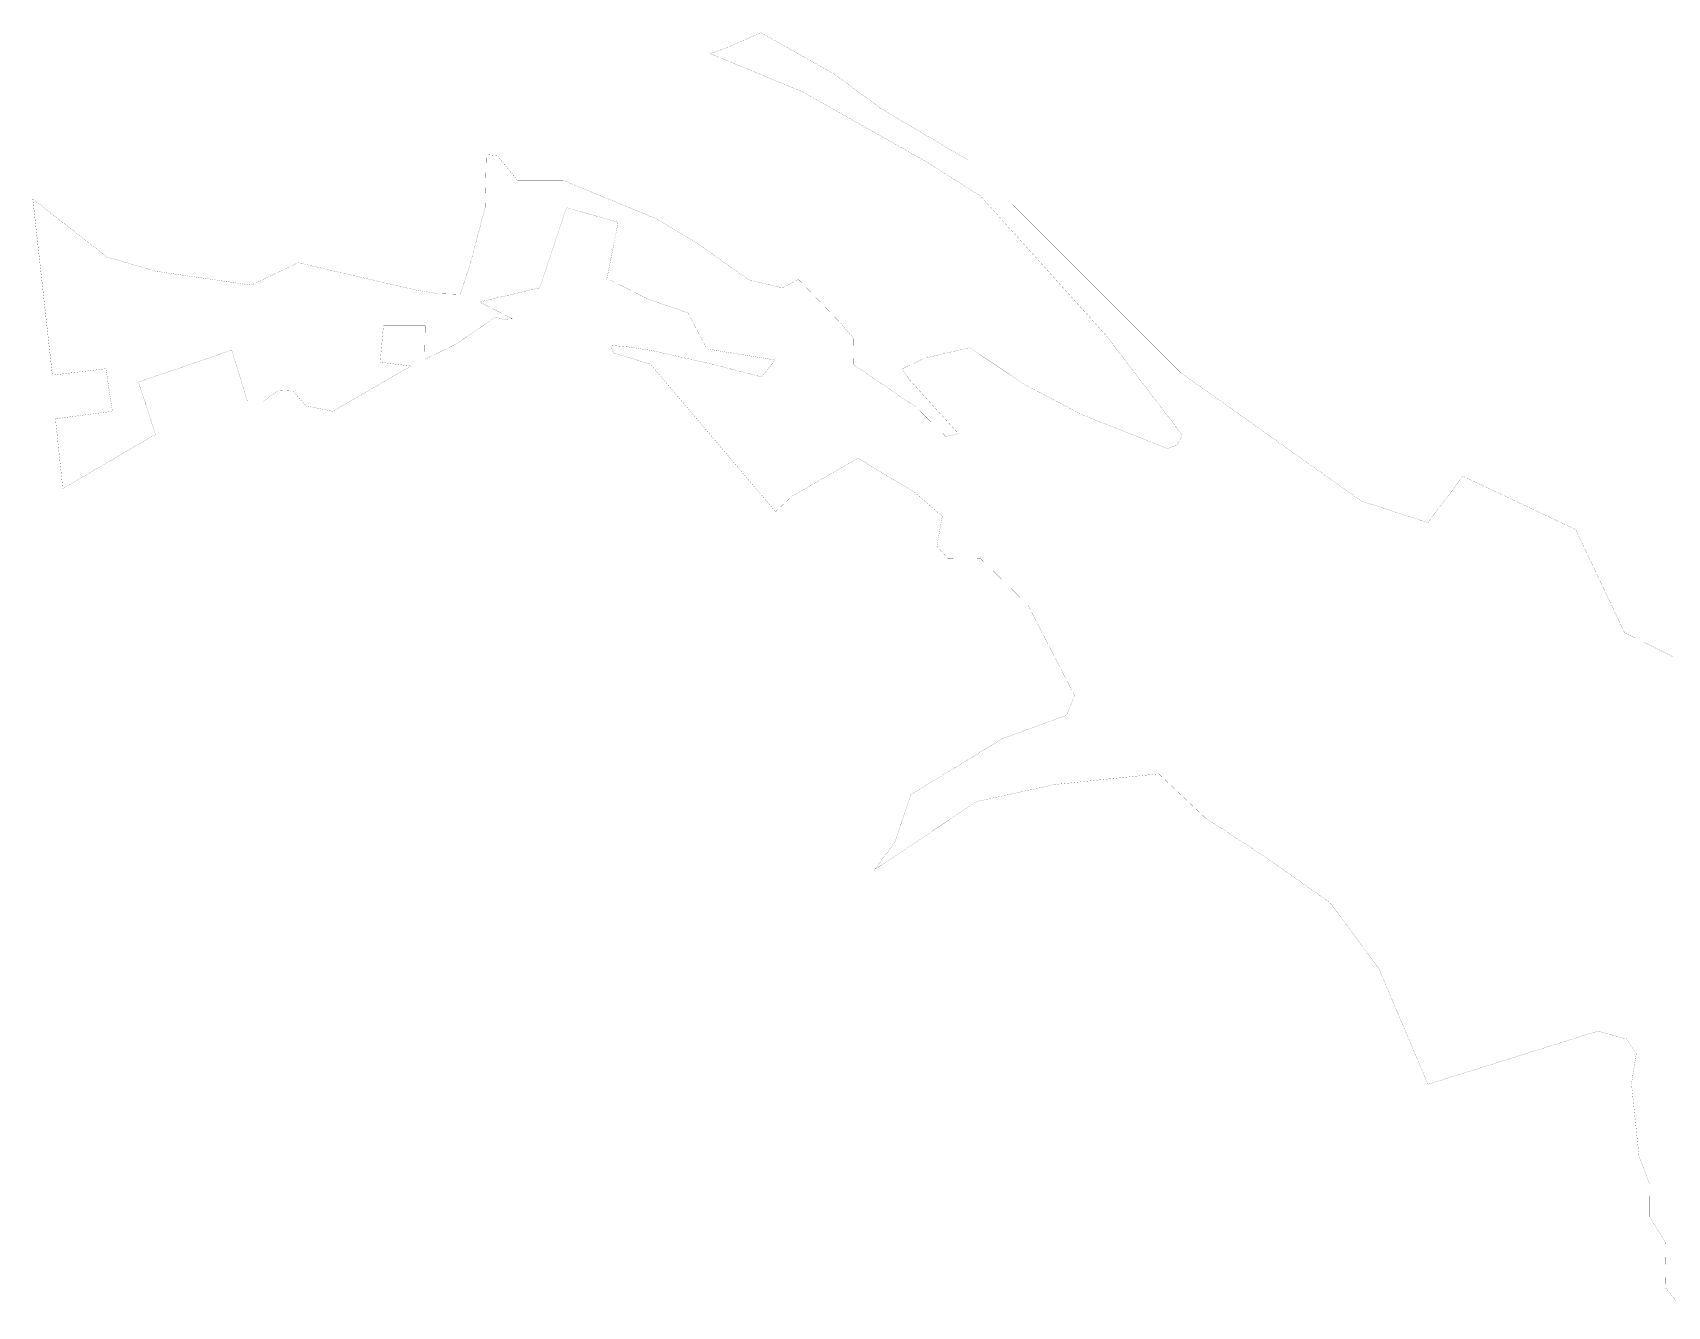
# Model space of a CAD drawing. Header units: millimetres. Extents: x 1265826 to 1360210, y 383897 to 506623.
# Drawn here: x 1300157 to 1301267, y 411135 to 412001 of the extents above; entities that cross this region are included whole.
import ezdxf

# ---------------------------------------------------------------- set-up
doc = ezdxf.new("R2010")
doc.units = ezdxf.units.MM
doc.layers.add('14', color=7, linetype='Continuous')

msp = doc.modelspace()

# ---------------------------------------------------------------- linework, layer by layer
at = {"layer": '14', "color": 7, "const_width": 0.08, "flags": 128}
for points in [[(1301205.3, 411662.9), (1301205.3, 411663), (1301128.6, 411699.3), (1301128, 411698.5), (1301104.7, 411667.8), (1301059.4, 411682.5), (1300936.8, 411769.6), (1300792.1, 411914.2), (1300733.1, 411949.1), (1300701.6, 411972.4), (1300651.5, 412000.7), (1300647.6, 411999), (1300627, 411990), (1300617, 411986.5), (1300679.8, 411960.5), (1300763.9, 411913), (1300800.7, 411889.7), (1300886.3, 411794.6), (1300937.9, 411727.2), (1300934.3, 411720.5), (1300927.8, 411718.1), (1300869.7, 411741.1), (1300831.5, 411761.2), (1300793.3, 411786.7), (1300762.2, 411779.4), (1300747.4, 411772.2), (1300752.2, 411765.1), (1300785.7, 411728.2), (1300777.1, 411726.3), (1300756.7, 411746.4), (1300730.6, 411764.1), (1300714.1, 411775.4), (1300714.4, 411792.8), (1300705.1, 411803.9), (1300677, 411833), (1300666, 411827.3), (1300643.2, 411832.8), (1300609.1, 411856.9), (1300579.4, 411874.7), (1300516.8, 411900.5), (1300485.9, 411900.5), (1300472.2, 411917.2), (1300464.8, 411917.9), (1300464, 411881.8), (1300453.7, 411843.1), (1300447.2, 411822.9), (1300431.9, 411823.4), (1300417.1, 411825.8), (1300337, 411844.4), (1300305.1, 411829.2), (1300275.4, 411833.5), (1300240.2, 411838.6), (1300207, 411848.3), (1300156.6, 411887.7), (1300169.9, 411768), (1300206.3, 411772.4), (1300210.7, 411743.4), (1300172, 411738.4), (1300177, 411690.9), (1300240, 411727.8), (1300228.4, 411763.3), (1300291.8, 411785), (1300302.5, 411750.2), (1300313.2, 411750.2), (1300323.8, 411757.9), (1300333.4, 411757.4), (1300342.1, 411747.1), (1300360.6, 411743.5), (1300413.5, 411774.2), (1300392.7, 411776.8), (1300394.9, 411801.5), (1300423.3, 411801.5), (1300422.9, 411778.7), (1300443.6, 411788.8), (1300471.4, 411807.5), (1300478.2, 411805.4), (1300480.2, 411806.4), (1300482.7, 411806.2), (1300460.3, 411817.7), (1300501, 411827.3), (1300519.2, 411881.9), (1300554.4, 411871.9), (1300546.6, 411832.7), (1300549.1, 411832.7), (1300574.2, 411819.9), (1300601.9, 411810.3), (1300614.8, 411785.8), (1300661, 411778.3), (1300651.9, 411766.8), (1300618.7, 411775.4), (1300577.5, 411784.7), (1300561.7, 411787.1), (1300549.1, 411788.3), (1300551.3, 411783.1), (1300576.3, 411775.5), (1300661.4, 411675.2), (1300672.3, 411685.5), (1300717.4, 411711.6), (1300755.9, 411688.4), (1300774.7, 411672.1), (1300771, 411651.8), (1300778.9, 411643.2), (1300800.7, 411643.4), (1300832.9, 411611.8), (1300864.6, 411550.2), (1300859.2, 411536.9), (1300815.6, 411521), (1300753.4, 411483), (1300742.6, 411450.9), (1300728.7, 411432), (1300733, 411434.9), (1300797.8, 411478.2), (1300850.8, 411489.8), (1300921.8, 411497.1), (1300953.4, 411467.2), (1300994.8, 411440.2), (1301037.9, 411409.8), (1301071.3, 411365.1), (1301104.8, 411286.1), (1301220.2, 411322.3), (1301239.5, 411317), (1301246.3, 411306.8), (1301243.1, 411286.4), (1301248.2, 411237.3), (1301255.4, 411218.3), (1301255.3, 411196.1), (1301266.4, 411178.5), (1301265.9, 411148.3), (1301276.4, 411135.3)], [(1301372, 411526.8), (1301238.4, 411593), (1301205.3, 411662.9)]]:
    msp.add_lwpolyline(points, dxfattribs=at)

doc.saveas('drawing.dxf')
